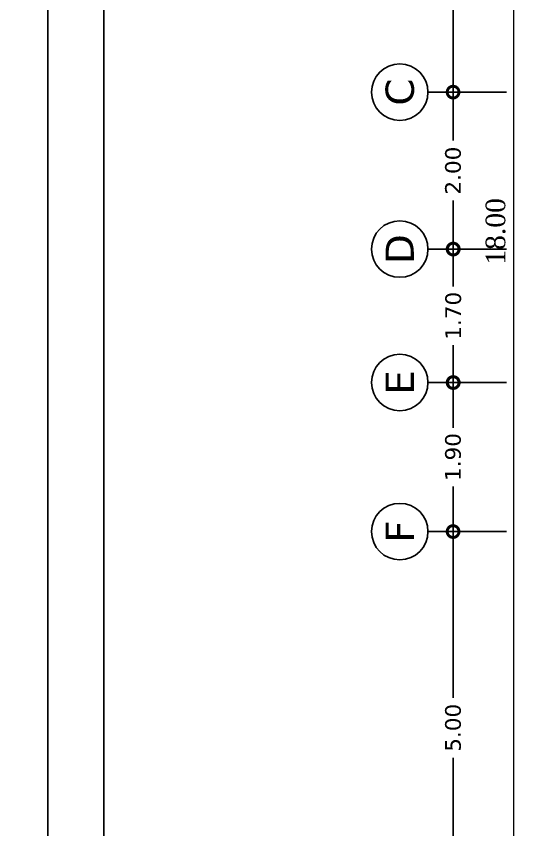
# Model space of a CAD drawing. Header units: inches. Extents: x -1482 to -895, y -39 to 122.
# Drawn here: x -1208.33 to -1201.86, y 64.37 to 74.74 of the extents above; entities that cross this region are included whole.
import ezdxf
from ezdxf.enums import TextEntityAlignment as Align

# ---------------------------------------------------------------- set-up
doc = ezdxf.new("R2010")
doc.units = ezdxf.units.IN
doc.header["$MEASUREMENT"] = 0
doc.header["$PDMODE"] = 3
doc.layers.get('Defpoints').update_dxf_attribs({"lineweight": 15})
for name, color, linetype in [('axe', 150, 'Continuous'), ('KADR', 5, 'Continuous'), ('nama', 252, 'Continuous')]:
    doc.layers.add(name, color=color, linetype=linetype)
doc.styles.add('COLI', font='TIMES.TTF', dxfattribs={"height": 0.25})
doc.styles.get("Standard").update_dxf_attribs({"font": 'verdana.TTF'})
doc.dimstyles.new('111', dxfattribs={"dimscale": 0, "dimtxt": 0.2, "dimasz": 0.1, "dimexe": 0.2, "dimexo": 0.5, "dimgap": 0.1, "dimtad": 1, "dimlfac": 1, "dimzin": 0, "dimdsep": 46, "dimtxsty": 'COLI', "dimblk1": 'OPEN30', "dimblk2": 'OPEN30', "dimsah": 1, "dimcen": 0, "dimse1": 1, "dimse2": 1, "dimclrd": 252, "dimclre": 1, "dimclrt": 1, "dimadec": 0, "dimazin": 0, "dimtfac": 0.5, "dimtix": 1, "dimtofl": 0, "dimtmove": 2, "dimatfit": 3, "dimldrblk": 'OPEN30', "dimfxl": 1, "dimtolj": 1, "dimtzin": 0, "dimlwd": 5, "dimarcsym": 0})
doc.dimstyles.new('Standard 1', dxfattribs={"dimtxt": 0.2, "dimasz": 0.3, "dimexe": 0.18, "dimexo": 0.0625, "dimgap": 0.09, "dimtad": 0, "dimzin": 0, "dimdsep": 46, "dimtxsty": 'Standard', "dimblk": 'DOTSMALL', "dimcen": 0.1, "dimclrd": 256, "dimclre": 256, "dimclrt": 256, "dimadec": 0, "dimazin": 0, "dimtfac": 1, "dimtofl": 0, "dimtmove": 0, "dimatfit": 3, "dimldrblk": 'DOTSMALL', "dimfxl": 1, "dimtolj": 1, "dimtzin": 0, "dimlwd": -1, "dimlwe": -1, "dimarcsym": 0})

# ---------------------------------------------------------------- blocks, each defined once
blk = doc.blocks.new('_Open30')
at = {"color": 0, "linetype": 'ByBlock', "lineweight": -2}
for p, q in [((-1, 0.27), (0, 0)), ((0, 0), (-1, -0.27)), ((0, 0), (-1, 0))]:
    blk.add_line(p, q, dxfattribs=at)
blk = doc.blocks.new('*D403')
at = {"color": 252, "lineweight": 5, "ltscale": 0.3, "transparency": 16777216}
blk.add_line((-1201.99, 80.898), (-1201.99, 63.098), dxfattribs=at)
at = {"layer": 'Defpoints', "color": 0, "ltscale": 0.3, "transparency": 16777216}
for p in [(-1200.802, 80.998), (-1201.99, 62.998), (-1200.802, 62.998)]:
    blk.add_point(p, dxfattribs=at)
at = {"color": 252, "lineweight": 5, "ltscale": 0.3, "transparency": 16777216, "xscale": 0.1, "yscale": 0.1, "zscale": 0.1}
for p, rotation in [((-1201.99, 80.998), 90), ((-1201.99, 62.998), 270)]:
    blk.add_blockref('_Open30', p, dxfattribs=dict(at, rotation=rotation))
at = {"color": 1, "ltscale": 0.3, "transparency": 16777216, "insert": (-1202.218, 71.998), "char_height": 0.25, "attachment_point": 5, "rotation": 90, "style": 'COLI'}
blk.add_mtext('\\A1;18.00', dxfattribs=at)
blk = doc.blocks.new('_DotSmall')
at = {"color": 0, "linetype": 'ByBlock', "const_width": 0.5}
blk.add_lwpolyline([(-0.0625, 0, 1), (0.0625, 0, 1)], format="xyb", close=True, dxfattribs=at)
blk = doc.blocks.new('*D416')
at = {"layer": 'axe', "ltscale": 0.3, "transparency": 16777216}
for p, q in [((-1202.761, 78.773), (-1202.941, 78.773)), ((-1202.761, 78.773), (-1202.761, 76.654)), ((-1202.761, 73.773), (-1202.761, 75.892)), ((-1202.761, 73.773), (-1202.581, 73.773))]:
    blk.add_line(p, q, dxfattribs=at)
at = {"layer": 'Defpoints', "color": 0, "ltscale": 0.3, "transparency": 16777216}
for p in [(-1202.761, 78.773), (-1202.798, 73.773), (-1202.761, 73.773)]:
    blk.add_point(p, dxfattribs=at)
at = {"layer": 'axe', "ltscale": 0.3, "transparency": 16777216, "xscale": 0.3, "yscale": 0.3, "zscale": 0.3}
for p, rotation in [((-1202.761, 78.773), 90), ((-1202.761, 73.773), 270)]:
    blk.add_blockref('_DotSmall', p, dxfattribs=dict(at, rotation=rotation))
at = {"layer": 'axe', "ltscale": 0.3, "transparency": 16777216, "insert": (-1202.761, 76.273), "char_height": 0.2, "attachment_point": 5, "rotation": 90}
blk.add_mtext('\\A1;5.00', dxfattribs=at)
blk = doc.blocks.new('*D496')
at = {"layer": 'axe', "ltscale": 0.3, "transparency": 16777216}
for p, q in [((-1202.761, 73.773), (-1202.581, 73.773)), ((-1202.761, 73.773), (-1202.761, 73.155)), ((-1202.761, 71.773), (-1202.761, 72.39)), ((-1202.761, 71.773), (-1202.581, 71.773))]:
    blk.add_line(p, q, dxfattribs=at)
at = {"layer": 'Defpoints', "color": 0, "ltscale": 0.3, "transparency": 16777216}
for p in [(-1202.798, 73.773), (-1202.803, 71.773), (-1202.761, 71.773)]:
    blk.add_point(p, dxfattribs=at)
at = {"layer": 'axe', "ltscale": 0.3, "transparency": 16777216, "xscale": 0.3, "yscale": 0.3, "zscale": 0.3}
for p, rotation in [((-1202.761, 73.773), 90), ((-1202.761, 71.773), 270)]:
    blk.add_blockref('_DotSmall', p, dxfattribs=dict(at, rotation=rotation))
at = {"layer": 'axe', "ltscale": 0.3, "transparency": 16777216, "insert": (-1202.761, 72.773), "char_height": 0.2, "attachment_point": 5, "rotation": 90}
blk.add_mtext('\\A1;2.00', dxfattribs=at)
blk = doc.blocks.new('*D497')
at = {"layer": 'axe', "ltscale": 0.3, "transparency": 16777216}
for p, q in [((-1202.761, 68.173), (-1202.581, 68.173)), ((-1202.761, 68.173), (-1202.761, 66.054)), ((-1202.761, 63.173), (-1202.761, 65.292)), ((-1202.761, 63.173), (-1202.941, 63.173))]:
    blk.add_line(p, q, dxfattribs=at)
at = {"layer": 'Defpoints', "color": 0, "ltscale": 0.3, "transparency": 16777216}
for p in [(-1202.803, 68.173), (-1202.761, 63.173), (-1202.717, 63.173)]:
    blk.add_point(p, dxfattribs=at)
at = {"layer": 'axe', "ltscale": 0.3, "transparency": 16777216, "xscale": 0.3, "yscale": 0.3, "zscale": 0.3}
for p, rotation in [((-1202.761, 68.173), 90), ((-1202.761, 63.173), 270)]:
    blk.add_blockref('_DotSmall', p, dxfattribs=dict(at, rotation=rotation))
at = {"layer": 'axe', "ltscale": 0.3, "transparency": 16777216, "insert": (-1202.761, 65.673), "char_height": 0.2, "attachment_point": 5, "rotation": 90}
blk.add_mtext('\\A1;5.00', dxfattribs=at)
blk = doc.blocks.new('*D495')
at = {"layer": 'axe', "ltscale": 0.3, "transparency": 16777216}
for p, q in [((-1202.761, 70.072), (-1202.941, 70.072)), ((-1202.761, 70.072), (-1202.761, 69.497)), ((-1202.761, 68.173), (-1202.761, 68.748)), ((-1202.761, 68.173), (-1202.941, 68.173))]:
    blk.add_line(p, q, dxfattribs=at)
at = {"layer": 'Defpoints', "color": 0, "ltscale": 0.3, "transparency": 16777216}
for p in [(-1202.761, 70.072), (-1202.761, 68.173), (-1202.761, 68.173)]:
    blk.add_point(p, dxfattribs=at)
at = {"layer": 'axe', "ltscale": 0.3, "transparency": 16777216, "xscale": 0.3, "yscale": 0.3, "zscale": 0.3}
for p, rotation in [((-1202.761, 70.072), 90), ((-1202.761, 68.173), 270)]:
    blk.add_blockref('_DotSmall', p, dxfattribs=dict(at, rotation=rotation))
at = {"layer": 'axe', "ltscale": 0.3, "transparency": 16777216, "insert": (-1202.761, 69.123), "char_height": 0.2, "attachment_point": 5, "rotation": 90}
blk.add_mtext('\\A1;1.90', dxfattribs=at)
blk = doc.blocks.new('*D494')
at = {"layer": 'axe', "ltscale": 0.3, "transparency": 16777216}
for p, q in [((-1202.758, 71.773), (-1202.578, 71.773)), ((-1202.758, 71.773), (-1202.758, 71.297)), ((-1202.758, 70.072), (-1202.758, 70.548)), ((-1202.758, 70.072), (-1202.578, 70.072))]:
    blk.add_line(p, q, dxfattribs=at)
at = {"layer": 'Defpoints', "color": 0, "ltscale": 0.3, "transparency": 16777216}
for p in [(-1202.761, 71.773), (-1202.761, 70.072), (-1202.758, 70.072)]:
    blk.add_point(p, dxfattribs=at)
at = {"layer": 'axe', "ltscale": 0.3, "transparency": 16777216, "xscale": 0.3, "yscale": 0.3, "zscale": 0.3}
for p, rotation in [((-1202.758, 71.773), 90), ((-1202.758, 70.072), 270)]:
    blk.add_blockref('_DotSmall', p, dxfattribs=dict(at, rotation=rotation))
at = {"layer": 'axe', "ltscale": 0.3, "transparency": 16777216, "insert": (-1202.758, 70.923), "char_height": 0.2, "attachment_point": 5, "rotation": 90}
blk.add_mtext('\\A1;1.70', dxfattribs=at)

msp = doc.modelspace()

# ---------------------------------------------------------------- linework, layer by layer
at = {"layer": 'axe', "ltscale": 100}
for p, q in [((-1202.0795, 73.7729), (-1203.081, 73.7729)), ((-1202.0795, 71.7729), (-1203.081, 71.7729)), ((-1202.0795, 70.0725), (-1203.081, 70.0725)), ((-1202.0795, 68.1729), (-1203.081, 68.1729))]:
    msp.add_line(p, q, dxfattribs=at)
for centre in [(-1203.441, 73.7729), (-1203.441, 71.7729), (-1203.441, 70.0725), (-1203.441, 68.1729)]:
    msp.add_circle(centre, 0.36, dxfattribs=at)
at = {"layer": 'KADR'}
msp.add_lwpolyline([(-1180.4751, 46.8196), (-1207.2144, 46.8196), (-1207.2144, 85.38), (-1180.4751, 85.38)], close=True, dxfattribs=at)
at = {"layer": 'nama', "linetype": 'ByBlock'}
for points in [[(-1207.9273, 86.0478), (-1235.9727, 86.0478), (-1235.9727, 46.1518), (-1207.9273, 46.1518)], [(-1207.9273, 86.0478), (-1179.8819, 86.0478), (-1179.8819, 46.1518), (-1207.9273, 46.1518)]]:
    msp.add_lwpolyline(points, close=True, dxfattribs=at)

# ---------------------------------------------------------------- texts
at = {"layer": 'axe', "ltscale": 100}
for s, p in [('C', (-1203.441, 73.7729)), ('D', (-1203.441, 71.7729)), ('E', (-1203.441, 70.0725)), ('F', (-1203.441, 68.1729))]:
    msp.add_text(s, height=0.36, rotation=90, dxfattribs=at).set_placement(p, align=Align.MIDDLE_CENTER)

# ---------------------------------------------------------------- dimensions: what is measured, and where the dimension line sits
at = {"ltscale": 0.3}
dim = msp.add_linear_dim(base=(-1201.99, 62.9979), p1=(-1200.8023, 80.9979), p2=(-1200.8023, 62.9979), angle=90, dimstyle='111', override={"dimscale": 1}, dxfattribs=at)
dim.commit()
dim.dimension.update_dxf_attribs({"geometry": '*D403', "text_midpoint": (-1202.2176, 71.9979)})
at = {"layer": 'axe', "ltscale": 0.3}
for base, p1, p2, picture, middle in [((-1202.7609, 73.7729), (-1202.7609, 78.7729), (-1202.7976, 73.7729), '*D416', (-1202.7609, 76.2729)), ((-1202.7609, 71.7729), (-1202.7976, 73.7729), (-1202.8027, 71.7729), '*D496', (-1202.7609, 72.7729)), ((-1202.758, 70.0725), (-1202.7609, 71.7729), (-1202.7609, 70.0725), '*D494', (-1202.758, 70.9227)), ((-1202.7609, 68.1729), (-1202.7609, 70.0725), (-1202.7609, 68.1729), '*D495', (-1202.7609, 69.1227)), ((-1202.7609, 63.1729), (-1202.8027, 68.1729), (-1202.7174, 63.1729), '*D497', (-1202.7609, 65.6729))]:
    dim = msp.add_linear_dim(base=base, p1=p1, p2=p2, angle=90, dimstyle='Standard 1', override={"dimtmove": 1, "dimfxlon": 1}, dxfattribs=at)
    dim.commit()
    dim.dimension.update_dxf_attribs({"geometry": picture, "text_midpoint": middle})

doc.saveas('drawing.dxf')
